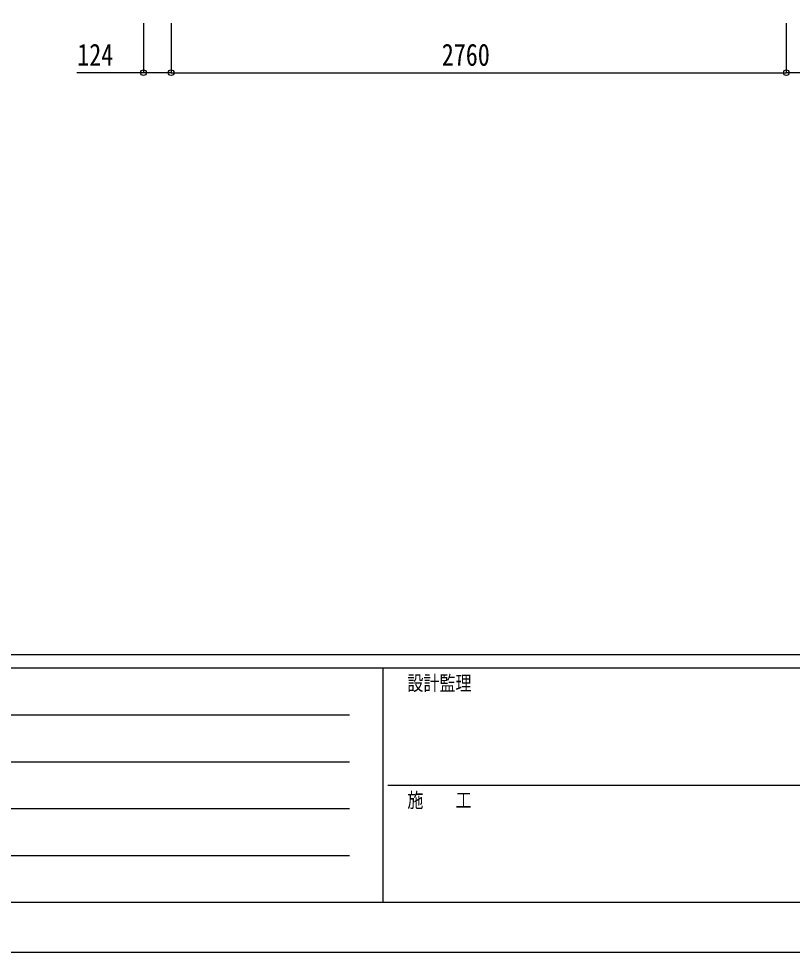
# Model space of a CAD drawing. Units: millimetres, scale not verified. Extents: x -12615 to 12615, y -8910 to 8910.
# Drawn here: x -5549 to -2078, y -8910 to -4721 of the extents above; entities that cross this region are included whole.
import ezdxf
from ezdxf.enums import TextEntityAlignment as Align

# ---------------------------------------------------------------- set-up
doc = ezdxf.new("R2010")
doc.units = ezdxf.units.MM
doc.header["$LTSCALE"] = 40
doc.layers.add('0-6_YKK_D', color=6, linetype='Continuous')
doc.layers.add('0-7_YKK_ZWAK', color=7, linetype='Continuous')
doc.styles.add('ＭＳ ゴシック', font='')
doc.styles.get('ＭＳ ゴシック').set_extended_font_data('MS Gothic')

msp = doc.modelspace()

# ---------------------------------------------------------------- linework, layer by layer
at = {"layer": '0-6_YKK_D'}
for p, q in [((-4988.91, -4741.41), (-4988.91, -4963.86)), ((-4864.91, -4741.41), (-4864.91, -4963.86)), ((-4864.91, -4741.41), (-4864.91, -4963.86)), ((-2104.91, -4741.41), (-2104.91, -4963.86)), ((-2104.91, -4741.41), (-2104.91, -4963.86)), ((-4864.91, -4962.86), (-2104.91, -4962.86)), ((759.09, -4962.86), (-2104.91, -4962.86))]:
    msp.add_line(p, q, dxfattribs=at)
msp.add_lwpolyline([(-4864.91, -4962.86), (-4988.91, -4962.86), (-5287.31, -4962.86)], dxfattribs=at)
for centre in [(-4988.91, -4962.86), (-4864.91, -4962.86), (-4864.91, -4962.86), (-2104.91, -4962.86), (-2104.91, -4962.86)]:
    msp.add_circle(centre, 12.75, dxfattribs=at)
at = {"layer": '0-7_YKK_ZWAK'}
for p, q in [((11685.06, -7575), (-11714.94, -7575)), ((-3914.94, -7635), (-11714.94, -7635)), ((-3914.94, -7635), (-3914.94, -8685)), ((-14.94, -7635), (-3914.94, -7635)), ((-11587.44, -7845), (-4064.94, -7845)), ((-11587.44, -8055), (-4064.94, -8055)), ((-3892.44, -8160), (-14.94, -8160)), ((-11587.44, -8265), (-4064.94, -8265)), ((-11587.44, -8475), (-4064.94, -8475)), ((-11714.94, -8685), (-3914.94, -8685)), ((-3914.94, -8685), (-14.94, -8685))]:
    msp.add_line(p, q, dxfattribs=at)
msp.add_lwpolyline([(-12615, -8910), (12615, -8910), (12615, 8910), (-12615, 8910)], close=True, dxfattribs=at)

# ---------------------------------------------------------------- texts
at = {"layer": '0-6_YKK_D', "style": 'ＭＳ ゴシック', "width": 0.8}
for s, p in [('124', (-5286.01, -4961.56)), ('2760', (-3650.51, -4961.52))]:
    msp.add_text(s, height=98.97, dxfattribs=at).set_placement(p, align=Align.BOTTOM_LEFT)
at = {"layer": '0-7_YKK_ZWAK', "style": 'ＭＳ ゴシック', "width": 0.8}
for s, p in [('設計監理', (-3804.94, -7755)), ('施\u3000\u3000工', (-3804.94, -8280))]:
    msp.add_text(s, height=65.98, dxfattribs=at).set_placement(p, align=Align.BOTTOM_LEFT)

doc.saveas('drawing.dxf')
